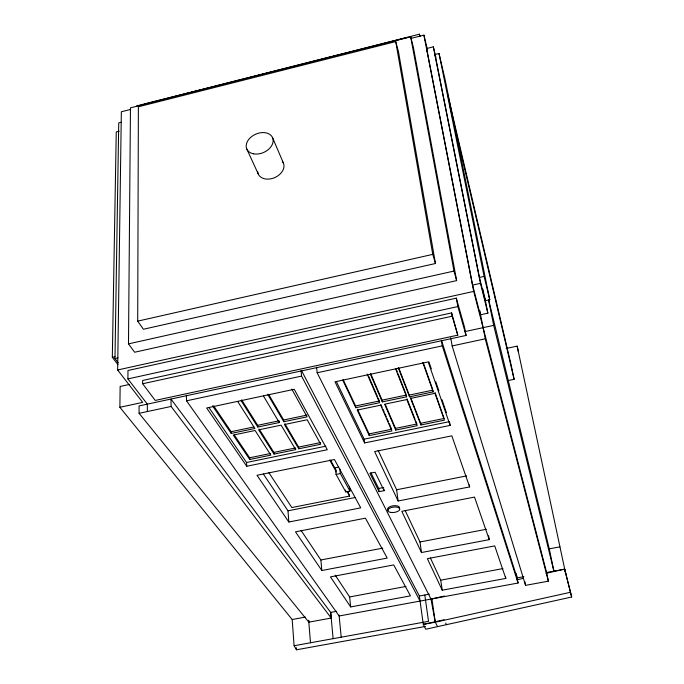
<?xml version="1.0" encoding="UTF-8"?>
<svg xmlns="http://www.w3.org/2000/svg" width="684" height="684" viewBox="0 0 684 684"><rect width="100%" height="100%" fill="white"/><g stroke="black" fill="none" stroke-linecap="round" stroke-linejoin="round"><path stroke-width="1.03" d="M142.648 383.758L142.657 380.466L451.611 312.913L457.793 335.151L155.225 400.439L142.648 383.758L452.201 316.205L457.793 335.151M137.706 321.138L138.382 106.798L395.728 41.579L398.447 51.574L435.469 263.511L143.392 329.261L137.706 321.138L432.758 254.371L435.469 263.511M147.385 411.554L147.317 404.15L127.908 378.902L127.976 370.497L456.314 298.156L464.539 327.217L466.06 335.451L139.057 405.928L139.091 413.333L308.843 622.175L331.227 618.054L330.68 612.402L170.949 399.054L171.111 406.458L331.227 618.054M128.489 343.872L130.464 107.858L410.674 36.808L413.384 47.367L456.638 280.611L134.628 352.243L128.489 343.872L453.996 271.061L456.638 280.611M425.499 626.433L296.437 649.8L294.103 645.747L292.179 619.524L119.88 407.296L120.145 386.469L129.379 384.459M119.88 407.296L142.7 402.372L117.639 369.984L121.35 111.774L130.644 109.423M118.221 362.828L114.972 358.587L118.734 122.915L121.367 122.248M117.999 364.692L112.321 357.304L116.254 131.935L119.144 131.208M136.629 105.917L419.437 34.2L419.942 36.252M144.238 104.216L407.194 37.535M410.477 38.526L423.9 35.132L427.38 49.393M435.811 57.234L433.34 46.845L426.636 48.53L472.618 285.083L480.313 314.828L487.872 313.178L484.315 295.411M435.007 54.515L439.025 53.506L445.07 79.361L489.753 299.772L485.221 300.763L479.433 277.439L435.007 54.515L435.742 57.618M316.606 367.171L317.154 372.763L430.98 599.073L444.446 596.055M516.993 579.818L523.209 578.425M546.003 573.32L564.659 569.139L571.679 597.012L425.764 629.237L423.285 624.381L419.369 596.003L301.482 370.514M112.321 357.304L114.963 356.715M479.433 277.439L484.092 276.396L439.025 53.506M114.972 358.587L118.016 357.912M472.618 285.083L480.459 283.347L487.872 313.178M444.155 619.764L423.285 624.381L435.281 622.209L570.618 592.25M117.639 369.984L473.696 291.418L546.601 572.482L548.371 581.169L525.56 585.367L452.15 345.933L450.722 337.81M127.908 378.902L457.852 306.56L466.06 335.451M464.59 331.663L493.686 325.37L553.895 571.131L549.278 548.859L488.701 300.088M186.39 395.224L186.527 400.815L301.567 376.097L420.07 601.082M317.154 372.763L442.283 345.873L518.07 583.024L339.153 615.985L186.527 400.815M452.15 345.933L485.281 338.819L548.371 581.169M139.091 413.333L171.111 406.458M506.203 348.464L517.164 346.13L518.532 352.328M241.64 399.858L257.671 425.303L279.132 420.797L279.26 422.541L257.782 427.038L241.187 400.756M268.607 394.326L283.672 419.993L306.919 415.111M213.639 405.826L231.124 431.707L253.764 426.961M370.574 373.353L382.099 400.157L406.364 395.061L406.612 396.805L382.33 401.893L370.386 374.174M343.094 379.483L355.586 405.963L379.381 400.969L378.132 398.105M398.712 367.864L409.288 395.087L432.921 390.137L433.203 391.872L409.545 396.823L398.216 367.701M267.649 394.275L283.8 421.729L307.082 416.855L291.82 389.111M212.544 405.877L231.209 433.442L254.901 428.475L237.733 401.525M342.846 380.313L355.791 407.698L379.603 402.705L367.154 374.088M507.562 380.68L514.12 379.312L511.204 365.265L447.704 94.435M284.86 423.695L298.626 447.088L320.565 442.565M259.116 429.005L273.891 452.406L295.539 447.943L295.676 449.636L274.01 454.099L258.655 429.843L281.098 425.14L295.676 449.636M234.338 435.084L249.634 457.784L270.719 453.441M357.493 409.288L369.095 433.904L391.667 429.253L389.179 423.516M385.229 404.381L395.514 428.398L416.907 423.994L415.761 421.087M410.725 397.669L420.669 423.293L444.121 418.463L435.041 392.582M298.763 448.781L320.728 444.258L307.202 419.771L284.467 424.533L298.763 448.781L298.626 447.088M249.728 459.477L270.838 455.134L255.106 430.493L233.244 435.075L249.728 459.477L249.634 457.784M369.3 435.597L391.898 430.946L380.68 405.176L357.253 410.075L369.3 435.597L369.095 433.904M395.745 430.091L417.163 425.687L406.852 399.55L384.639 404.193L395.745 430.091L395.514 428.398M420.925 424.986L444.403 420.156L434.973 393.317L410.605 398.421L420.925 424.986L420.669 423.293M208.911 407.476L246.531 462.487L325.866 446.173M336.408 381.638L364.162 439.162L449.508 421.626L450.14 425.405L364.606 442.941L334.989 381.8L428.201 361.913L450.14 425.405M246.736 466.257L327.285 449.739L294.231 389.29L206.662 407.98L246.736 466.257L246.531 462.487M338.802 467.078L335.382 467.771L336.066 474.439L345.762 491.916L349.926 491.086L349.421 486.418M336.066 474.439L340.35 473.567L349.926 491.086M370.89 472.755L378.697 488.444L383.707 487.444M347.917 491.711L349.618 496.071L291.854 507.554L268.667 472.396M384.117 490.667L375.08 472.242L369.907 473.277L379.098 491.668L384.117 490.667L383.912 489.06M263.34 474.003L287.99 510.82L355.321 497.456M378.107 450.32L396.626 489.77L466.65 475.876M288.836 522.02L360.733 507.853L334.442 459.52L257.004 475.294L288.836 522.02L287.99 510.82M469.626 486.905L451.833 435.836L374.618 451.568L398.122 500.996L469.626 486.905L469.275 484.862M301.037 530.365L320.882 559.982L382.758 548.132M405.227 510.666L419.985 541.976L486.341 529.271M321.831 570.516L387.212 558.076L365.436 518.164L295.488 531.853L321.831 570.516L320.882 559.982M489.248 539.642L474.516 497.088L401.799 511.316L421.481 552.527L489.248 539.642L488.564 535.794M549.278 548.859L559.914 546.858M335.22 575.176L349.635 596.944L405.98 586.444M430.356 557.896L440.735 580.169L502.928 568.584M350.661 606.93L410.443 595.867L393.719 564.916L330.44 576.894L350.661 606.93L349.635 596.944M505.792 578.416L494.737 545.918L427.355 558.666L442.232 590.181L505.792 578.416L505.425 576.407M292.179 619.524L305.321 617.088M336.673 611.299L330.68 612.402L333.117 638.659M419.369 596.003L429.338 594.165M523.893 576.68L517.113 577.929L441.488 340.367M546.601 572.482L564.659 569.139L571.679 597.012M294.103 645.747L428.509 621.337L424.807 595.003M263.477 396.036L279.26 422.541M329.722 460.024L336.357 472.037M347.062 491.445L349.618 496.071M330.577 460.229L336.186 470.412M430.98 599.073L435.281 622.209L437.572 626.63M445.686 623.03L446.455 624.672M246.838 149.095L258.33 174.146M368.591 376.132L377.303 396.19M380.868 404.398L382.117 407.262M382.946 409.177L384.194 412.05M385.024 413.957L386.272 416.83M387.101 418.736L388.35 421.609M272.454 137.424L283.279 162.775M396.113 368.95L397.25 371.857M398.011 373.789L405.98 394.095M395.6 368.796L406.612 396.805M406.98 398.781L415 419.147M423.225 362.64L432.579 389.153M422.815 362.452L433.203 391.872M428.928 361.904L431.33 368.873M435.785 381.809L438.871 390.769M441.967 399.73L446.421 412.666M427.141 50.607L427.645 52.677M484.092 276.396L489.753 299.772M449.833 105.738L514.12 379.312M517.164 346.13L565.762 574.064M488.564 300.019L493.686 325.37M482.921 289.272L485.221 300.763M433.34 46.845L480.459 283.347M479.723 310.416L485.281 338.819M479.493 310.647L480.313 314.828M423.9 35.132L473.696 291.418M524.816 581.503L525.56 585.367M419.437 34.2L419.822 36.243M516.326 573.731L518.07 583.024M410.674 36.808L453.996 271.061M456.314 298.156L457.852 306.56M451.611 312.913L452.201 316.205M395.728 41.579L432.758 254.371M441.325 340.281L442.283 345.873M440.735 580.169L442.232 590.181M409.288 395.087L409.545 396.823M431.929 598.893L435.281 622.209M419.985 541.976L421.481 552.527M396.626 489.77L398.122 500.996M382.099 400.157L382.33 401.893M378.697 488.444L379.098 491.668M364.162 439.162L364.606 442.941M355.586 405.963L355.791 407.698M345.557 490.052L345.762 491.916M339.854 468.814L340.35 473.567M339.076 615.13L341.205 637.189M301.071 370.506L301.567 376.097M308.681 620.294L308.843 622.175M308.698 620.73L310.493 642.772M283.672 419.993L283.8 421.729M296.275 647.671L296.437 649.8M273.891 452.406L274.01 454.099M257.671 425.303L257.782 427.038M231.124 431.707L231.209 433.442M388.187 510.221A6.105 2.702 -7.3 0 1 393.129 505.767A6.105 2.702 -7.3 0 1 399.345 508.699M282.347 161.313A13.706 9.892 -23.9 0 1 274.472 177.72A13.706 9.892 -23.9 0 1 257.688 171.633M390.419 512.384A6.113 2.702 -7.3 0 0 399.824 509.315A6.113 2.702 -7.3 0 0 391.051 507.622A6.113 2.702 -7.3 0 0 390.419 512.384M253.687 153.849A14.082 9.969 -23.9 0 0 273.138 139.955A14.082 9.969 -23.9 0 0 252.208 136.159A14.082 9.969 -23.9 0 0 253.687 153.849"/></g></svg>
